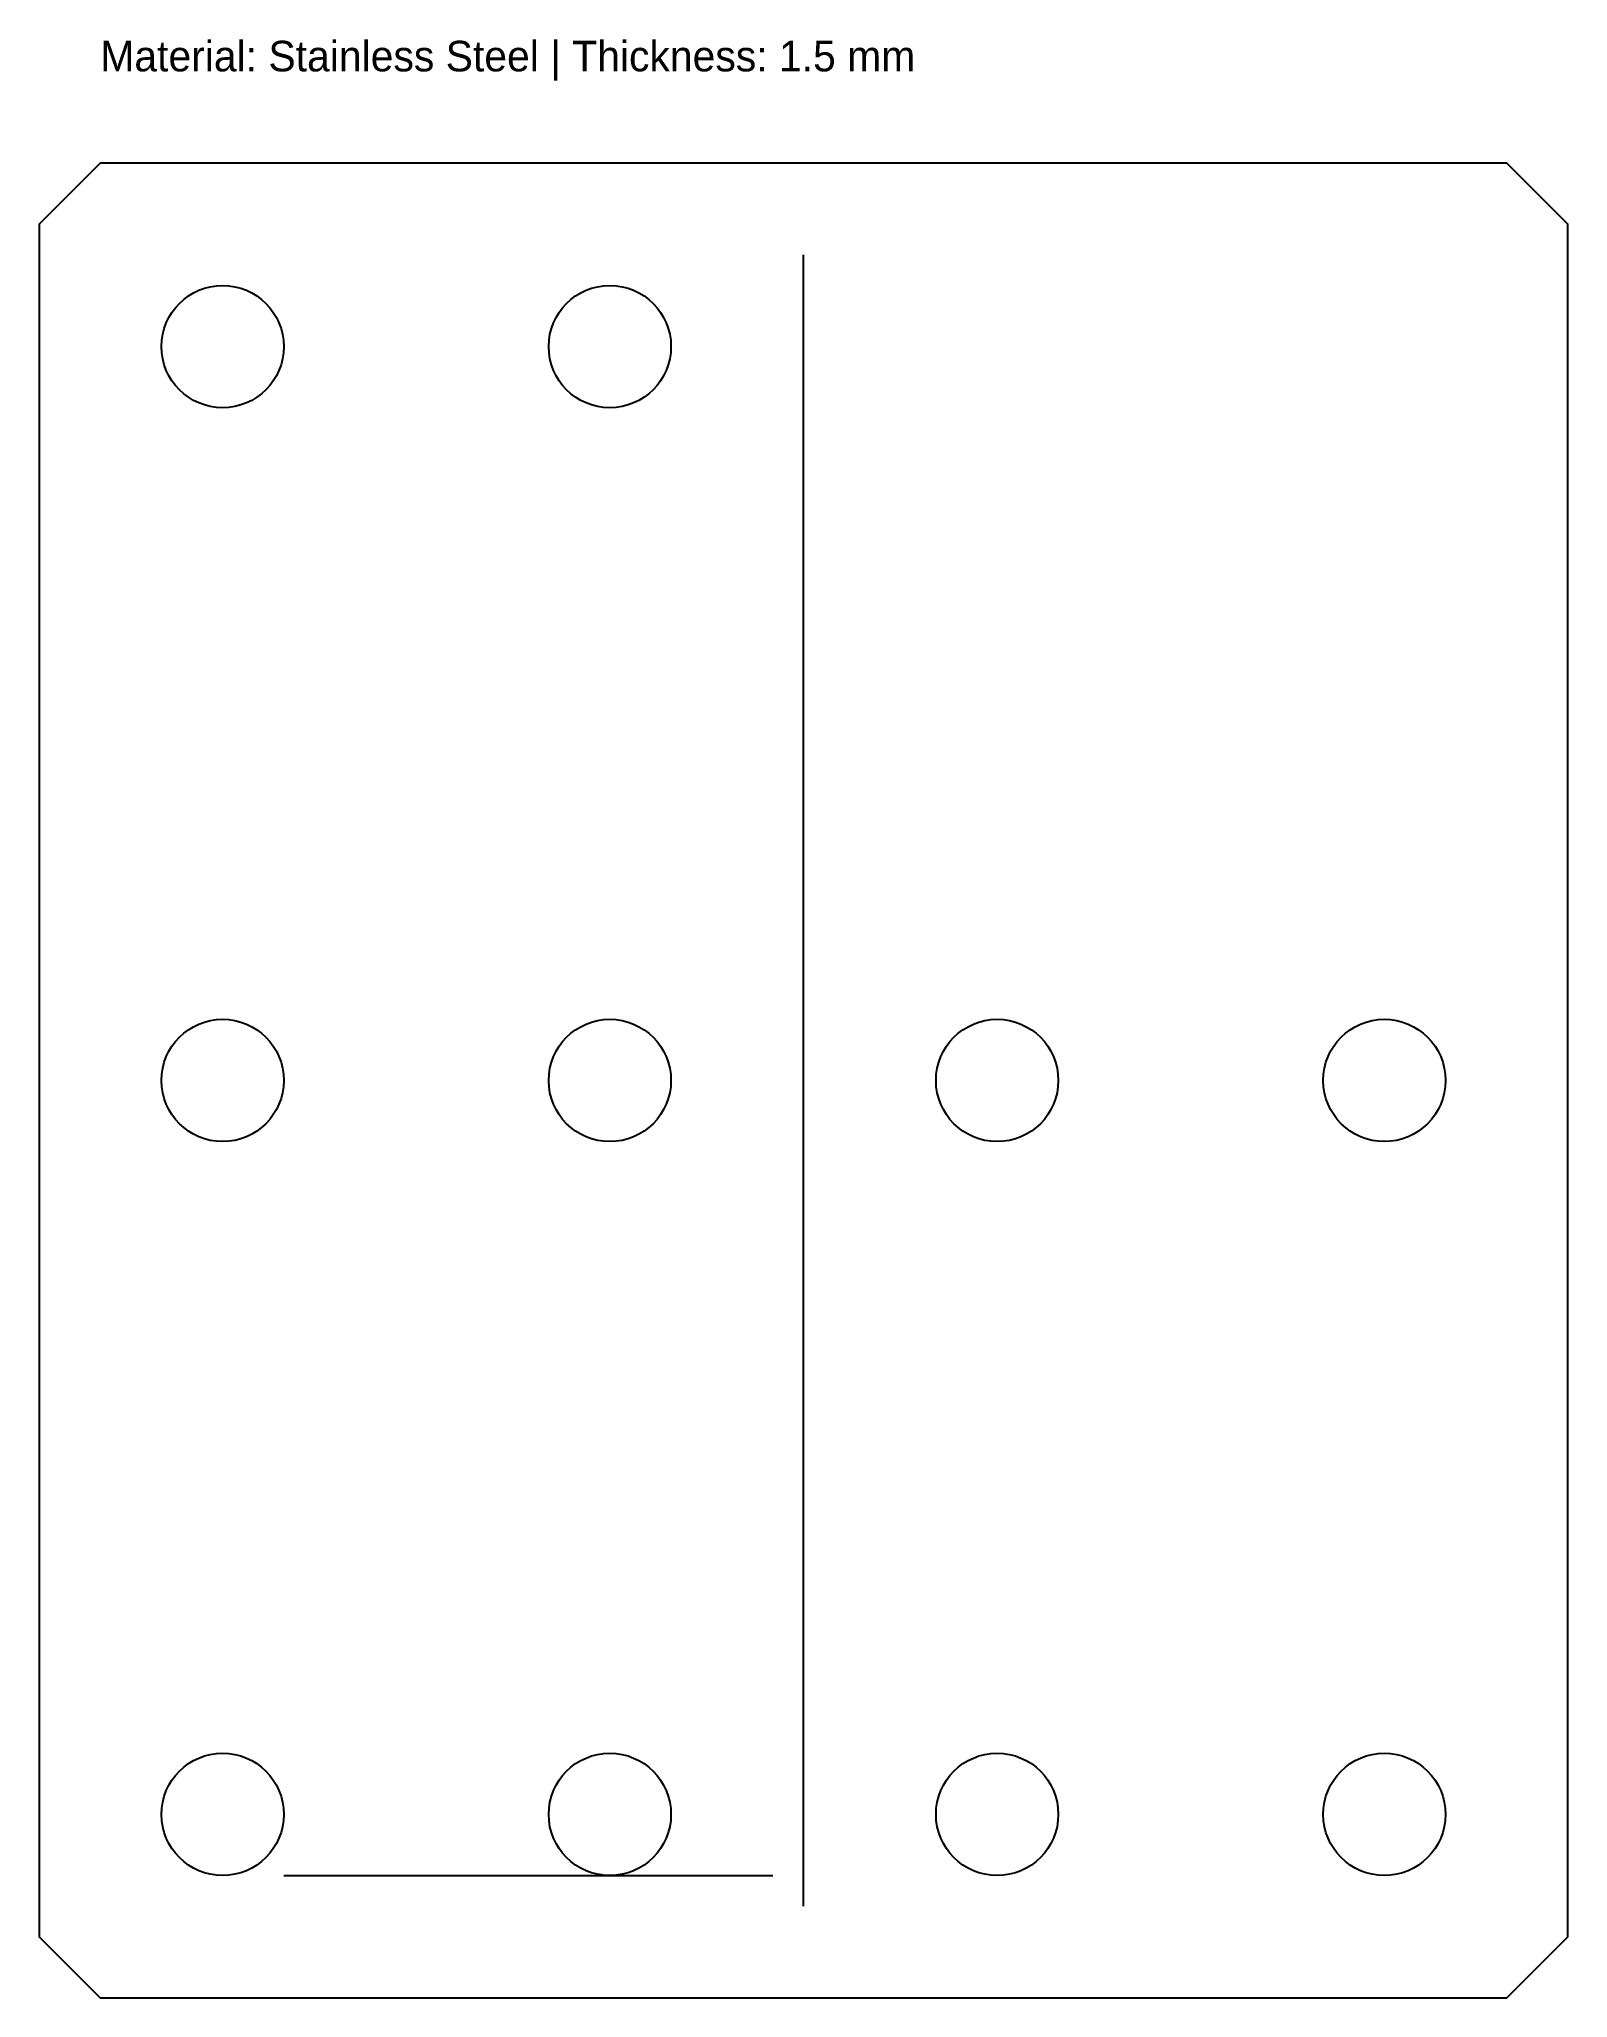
# Model space of a CAD drawing. Header units: metres. Extents: x 0 to 250, y 0 to 320.
import ezdxf

# ---------------------------------------------------------------- set-up
doc = ezdxf.new("R2010")
doc.units = ezdxf.units.M

msp = doc.modelspace()

# ---------------------------------------------------------------- linework, layer by layer
at = {"layer": 'BRAKE'}
msp.add_line((125, 15), (125, 285), dxfattribs=at)
at = {"layer": 'CUTOUTS'}
for centre in [(30, 270), (93.33, 270), (30, 150), (93.33, 150), (156.67, 150), (220, 150), (30, 30), (93.33, 30), (156.67, 30), (220, 30)]:
    msp.add_circle(centre, 10, dxfattribs=at)
at = {"layer": 'PROFILE'}
msp.add_lwpolyline([(10, 0), (240, 0), (250, 10), (250, 290), (240, 300), (10, 300), (0, 290), (0, 10)], close=True, dxfattribs=at)
at = {"layer": 'SEAMS', "linetype": 'CONTINUOUS'}
msp.add_line((40, 20), (120, 20), dxfattribs=at)

# ---------------------------------------------------------------- texts
at = {"layer": 'NOTES'}
msp.add_text('Material: Stainless Steel | Thickness: 1.5 mm', height=5, dxfattribs=at).set_placement((10, 315))

doc.saveas('drawing.dxf')
